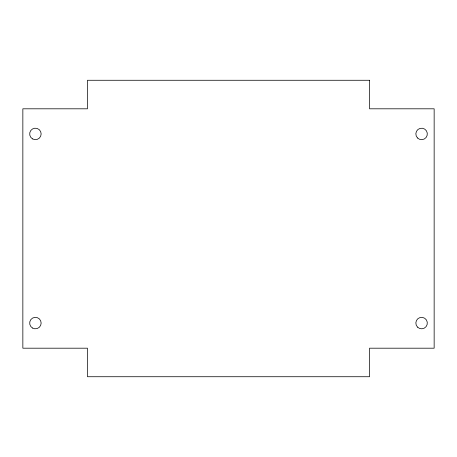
<?xml version="1.0" encoding="UTF-8"?>
<svg xmlns="http://www.w3.org/2000/svg" width="457" height="457" viewBox="0 0 457 457"><rect width="100%" height="100%" fill="white"/><g stroke="black" fill="none" stroke-linecap="round" stroke-linejoin="round"><path stroke-width="0.69" d="M369.547 80.272L87.453 80.272L87.453 108.806L22.85 108.806L22.85 348.194L87.453 348.194L87.453 376.728L369.547 376.728L369.547 348.194L434.15 348.194L434.15 108.806L369.547 108.806L369.547 80.272M417.527 137.991A5.741 5.741 0 0 0 427.135 135.415A5.741 5.741 0 0 0 420.103 128.383A5.741 5.741 0 0 0 417.527 137.991M417.527 327.132A5.741 5.741 0 0 0 427.135 324.556A5.741 5.741 0 0 0 420.103 317.524A5.741 5.741 0 0 0 417.527 327.132M32.538 138.905A5.741 5.741 0 0 0 41.153 133.93A5.741 5.741 0 0 0 32.538 128.954A5.741 5.741 0 0 0 32.538 138.905M32.538 328.046A5.741 5.741 0 0 0 41.153 323.07A5.741 5.741 0 0 0 32.538 318.095A5.741 5.741 0 0 0 32.538 328.046"/></g></svg>
